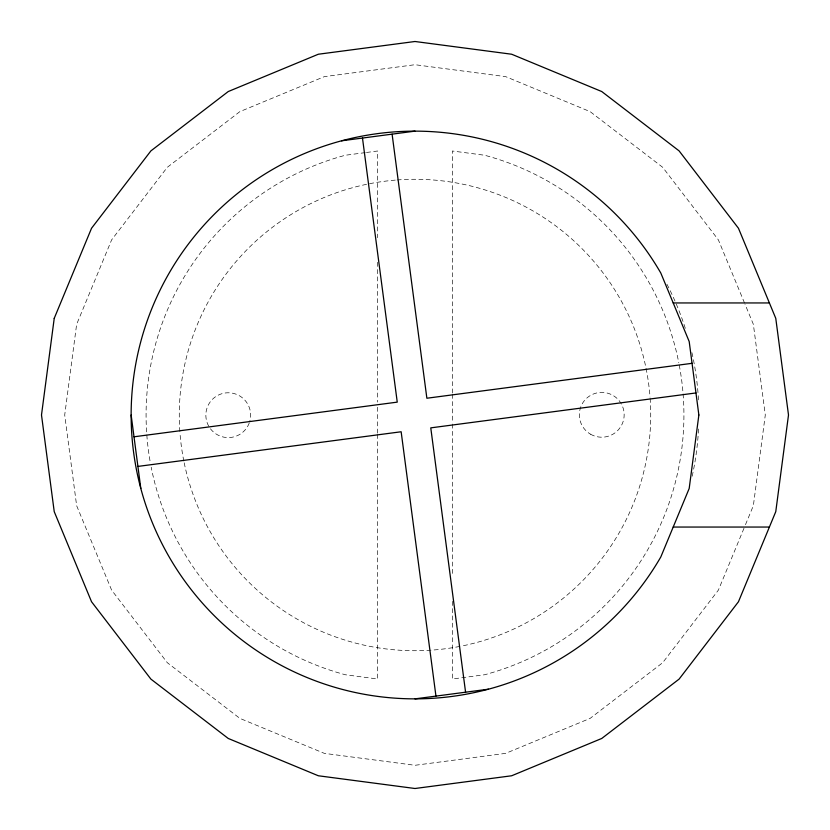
<?xml version="1.0" encoding="UTF-8"?>
<svg xmlns="http://www.w3.org/2000/svg" width="830" height="830" viewBox="0 0 830 830"><rect width="100%" height="100%" fill="white"/><g stroke="black" fill="none" stroke-linecap="round" stroke-linejoin="round"><path stroke-width="0.62" stroke-dasharray="4.15 3.11" d="M744.002 528.243L718.365 590.151L662.693 662.693L590.151 718.365L505.667 753.36L415 765.291L324.333 753.36L239.849 718.365L167.307 662.693L111.635 590.151L76.64 505.667L64.709 415L76.64 324.333L111.635 239.849L167.307 167.307L239.849 111.635L324.333 76.64L415 64.709L505.667 76.64L590.151 111.635L662.693 167.307L718.365 239.849L744.5 302.95M745.485 524.674L753.36 505.667L765.291 415L753.36 324.333L744.987 304.143M365.242 152.627L345.394 155.241A268.92 268.92 0 0 0 150.251 462.175M366.487 152.471L377.65 150.998L377.65 237.702M452.35 392.995L452.35 150.998L484.606 155.241A268.92 268.92 0 0 1 678.805 362.772M452.35 394.292L452.35 422.761M452.35 424.057L452.35 574.173M452.35 601.356L452.35 679.002L484.606 674.759A268.92 268.92 0 0 0 679.044 364.038M377.65 262.29L377.65 402.062M377.65 407.24L377.65 433.115M377.65 434.412L377.65 679.002L345.394 674.759A268.92 268.92 0 0 1 151.195 467.228M650.129 398.369A235.72 235.72 0 0 1 461.055 646.176M459.789 646.425A235.72 235.72 0 0 1 184.084 462.31M183.824 461.055A235.72 235.72 0 0 1 179.965 432.918M179.871 431.631A235.72 235.72 0 0 1 395.796 180.069M397.082 179.965A235.72 235.72 0 0 1 650.035 397.082M698.518 429.006A283.86 283.86 0 0 1 691.929 477.343M666.947 284.233A283.86 283.86 0 0 1 675.745 302.815M676.253 303.998A283.86 283.86 0 0 1 686.005 330.527M691.929 352.657A283.86 283.86 0 0 1 698.518 400.994M249.239 423.041A22.41 22.41 0 0 1 211.204 429.722A22.41 22.41 0 0 1 223.799 393.223A22.41 22.41 0 0 1 249.612 421.941M590.545 434.204A22.41 22.41 0 0 0 624.16 414.803A22.41 22.41 0 0 0 590.545 395.391A22.41 22.41 0 0 0 590.545 434.204"/><path stroke-width="1.25" d="M341.535 140.81L415 131.14M134.014 436.798L397.248 402.135L362.482 138.05M692.054 363.322L426.869 398.234L392.102 134.159M137.905 466.419L401.149 431.766L435.947 696.1M695.955 392.953L430.77 427.865L465.578 692.199M415 698.86L488.465 689.191M673.203 302.95L769.4 302.95M673.203 527.05L769.4 527.05M131.14 415L140.81 488.465M54.23 318.336L41.5 415L54.23 511.664L91.539 601.75L150.894 679.106L228.25 738.461L318.336 775.77L415 788.5L511.664 775.77L601.75 738.461L679.106 679.106L738.461 601.75L775.77 511.664L788.5 415L775.77 318.336L738.461 228.25L679.106 150.894L601.75 91.539L511.664 54.23L415 41.5L318.336 54.23L228.25 91.539L150.894 150.894L91.539 228.25L54.23 318.336M698.86 415L689.191 488.465L660.825 556.93A283.86 283.86 0 0 1 232.535 632.45A283.86 283.86 0 0 1 232.535 197.55A283.86 283.86 0 0 1 660.825 273.07L689.191 341.535L698.86 415"/></g></svg>
